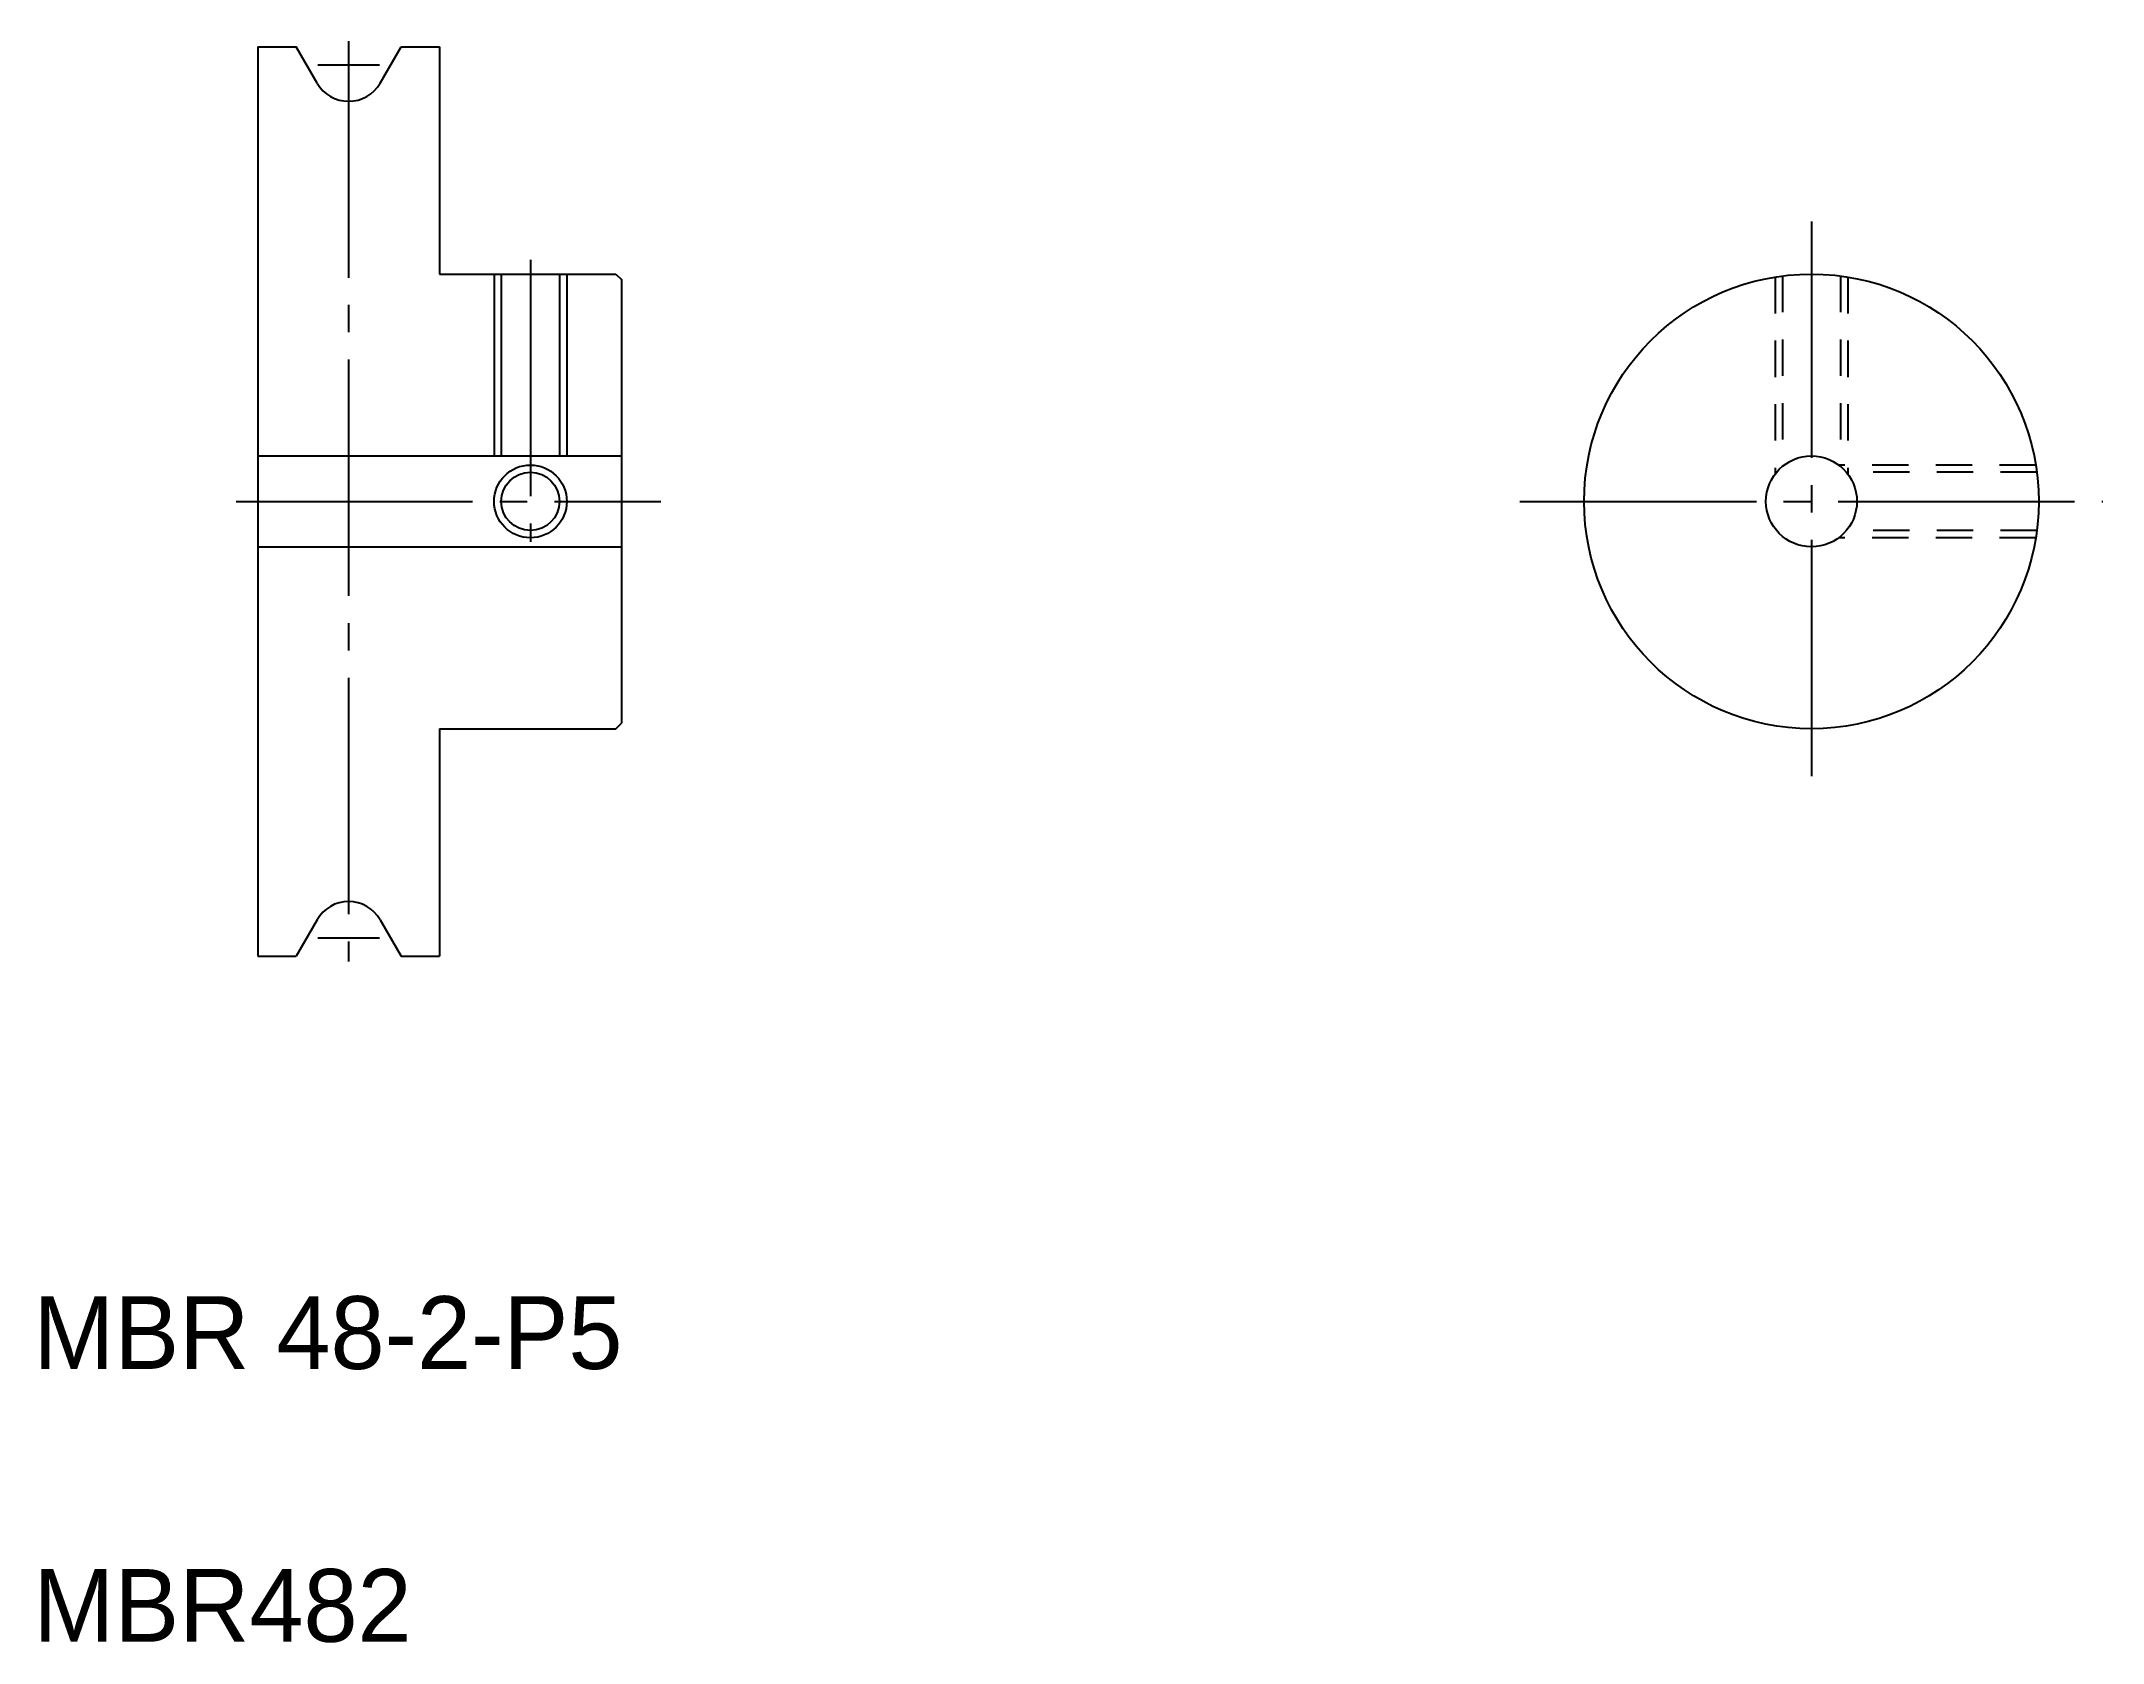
# Model space of a CAD drawing. Extents: x 123 to 237, y 42 to 131.
import ezdxf

# ---------------------------------------------------------------- set-up
doc = ezdxf.new("R2010")
doc.units = 0
doc.linetypes.add('CENTER', pattern=[17.5, 13, -1.5, 1.5, -1.5])
doc.linetypes.add('DASHED', pattern=[3.5, 2, -1.5])
doc.layers.get('0').update_dxf_attribs({"linetype": 'CONTINUOUS'})
doc.layers.add('CENTER', color=1, linetype='CENTER')

msp = doc.modelspace()

# ---------------------------------------------------------------- linework, layer by layer
at = {"color": 7, "linetype": 'CONTINUOUS'}
for p, q in [((135.12, 130.23), (135.12, 80.23)), ((135.12, 130.23), (137.24, 130.23)), ((138.39, 128.23), (137.24, 130.23)), ((141.86, 128.23), (143.01, 130.23)), ((141.86, 128.23), (143.01, 130.23)), ((143.01, 130.23), (145.12, 130.23)), ((145.12, 130.23), (145.12, 117.73)), ((145.12, 127.11), (145.12, 127.11)), ((145.12, 123.98), (145.13, 123.98)), ((145.12, 117.73), (154.82, 117.73)), ((148.52, 117.73), (148.52, 107.73)), ((151.72, 117.73), (151.72, 107.73)), ((154.82, 117.73), (155.12, 117.43)), ((155.12, 117.43), (155.12, 93.03)), ((135.12, 107.73), (155.12, 107.73)), ((135.12, 102.73), (155.12, 102.73)), ((154.82, 92.73), (155.12, 93.03)), ((145.12, 92.73), (154.82, 92.73)), ((145.12, 92.73), (145.12, 80.23)), ((138.39, 82.23), (137.24, 80.23)), ((141.86, 82.23), (143.01, 80.23)), ((141.86, 82.23), (143.01, 80.23)), ((135.12, 80.23), (137.24, 80.23)), ((143.01, 80.23), (145.12, 80.23))]:
    msp.add_line(p, q, dxfattribs=at)
at = {"color": 3, "linetype": 'CONTINUOUS'}
for p, q in [((148.12, 117.73), (148.12, 107.73)), ((152.12, 117.73), (152.12, 107.73))]:
    msp.add_line(p, q, dxfattribs=at)
at = {"color": 3, "linetype": 'DASHED'}
for p, q in [((218.57, 117.57), (218.57, 106.73)), ((218.97, 117.63), (218.97, 107.15)), ((222.17, 117.63), (222.17, 107.15)), ((222.57, 117.57), (222.57, 106.73)), ((232.91, 107.23), (222.07, 107.23)), ((232.96, 106.83), (222.49, 106.83)), ((232.91, 103.23), (222.07, 103.23)), ((232.96, 103.63), (222.49, 103.63))]:
    msp.add_line(p, q, dxfattribs=at)
at = {"color": 7, "linetype": 'CONTINUOUS'}
for centre, radius in [((220.57, 105.23), 12.5), ((220.57, 105.23), 2.5), ((150.12, 105.23), 1.6)]:
    msp.add_circle(centre, radius, dxfattribs=at)
at = {"color": 3, "linetype": 'CONTINUOUS'}
msp.add_circle((150.12, 105.23), 2, dxfattribs=at)
at = {"color": 7, "linetype": 'CONTINUOUS'}
for centre, start, end in [((140.12, 129.23), 210, 330), ((140.12, 81.23), 30, 150)]:
    msp.add_arc(centre, 2, start, end, dxfattribs=at)
at = {"layer": 'CENTER', "color": 1, "linetype": 'CENTER'}
for p, q in [((140.12, 130.53), (140.12, 79.93)), ((138.43, 129.23), (141.82, 129.23)), ((220.57, 120.62), (220.57, 89.85)), ((150.12, 118.51), (150.12, 103.01)), ((133.94, 105.23), (157.3, 105.23)), ((204.54, 105.23), (236.59, 105.23)), ((138.43, 81.23), (141.82, 81.23))]:
    msp.add_line(p, q, dxfattribs=at)

# ---------------------------------------------------------------- texts
at = {"color": 7, "linetype": 'CONTINUOUS'}
for s, p in [('MBR 48-2-P5', (122.78, 57.53)), ('MBR482', (122.78, 42.53))]:
    msp.add_text(s, height=4, dxfattribs=at).set_placement(p)

doc.saveas('drawing.dxf')
